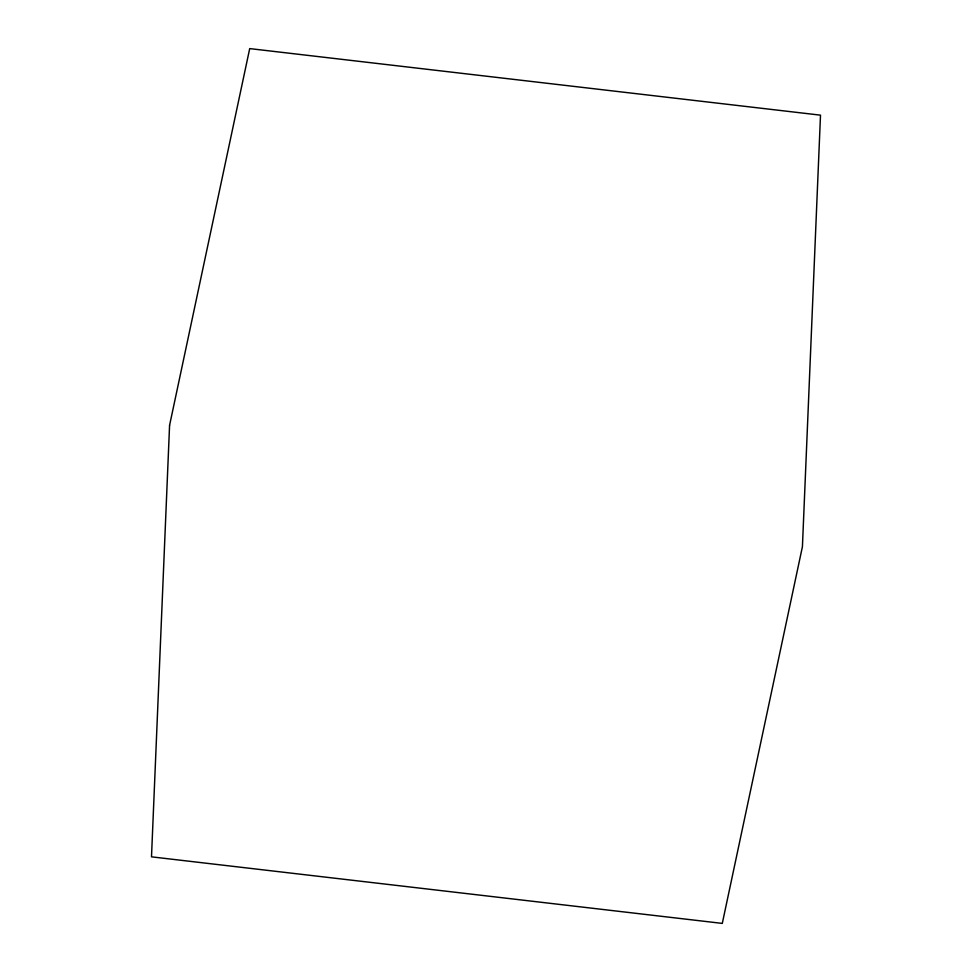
<?xml version="1.0" encoding="UTF-8"?>
<svg xmlns="http://www.w3.org/2000/svg" width="972" height="972" viewBox="0 0 972 972"><rect width="100%" height="100%" fill="white"/><g stroke="black" fill="none" stroke-linecap="round" stroke-linejoin="round"><path stroke-width="1.46" d="M169.578 425.311L151.498 856.842L722.293 923.4L802.422 546.689L820.502 115.158L249.707 48.6L169.578 425.311"/></g></svg>
